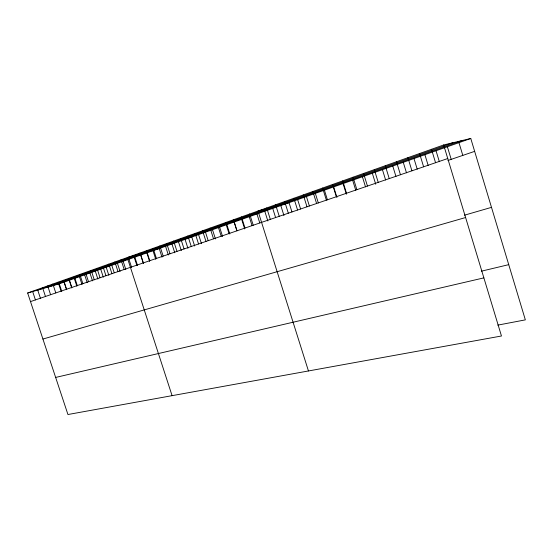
<?xml version="1.0" encoding="UTF-8"?>
<svg xmlns="http://www.w3.org/2000/svg" width="553" height="553" viewBox="0 0 553 553"><rect width="100%" height="100%" fill="white"/><g stroke="black" fill="none" stroke-linecap="round" stroke-linejoin="round"><path stroke-width="0.83" d="M443.644 144.962L501.467 336.003L67.943 414.522L27.65 293.007L443.644 144.962L470.776 138.478L525.35 319.869L497.783 325.123M38.33 289.903L452.914 142.743M49.079 286.786L462.135 140.545M27.65 293.007L59.282 283.82L470.776 138.478M30.498 301.606L447.75 158.531M447.951 160.467L474.654 151.356M464.506 215.179L491.499 207.361M42.913 339.044L465.605 217.529M481.456 271.164L508.739 264.652M55.646 377.436L483.868 277.876M52.86 284.035L55.791 292.931M47.682 285.88L50.593 294.714M42.567 287.698L45.47 296.47M37.528 289.489L40.41 298.205M32.558 291.258L35.427 299.913M79.853 274.433L82.874 283.648M79.452 276.7L81.996 284.456M74.302 276.403L77.302 285.555M74.309 278.512L76.839 286.219M68.828 278.353L71.814 287.436M69.236 280.309L71.752 287.961M64.224 282.078L66.733 289.682M63.429 280.274L66.401 289.295M59.282 283.82L61.77 291.376M58.106 282.168L61.058 291.127M106.204 267.251L108.823 275.276M102.865 266.242L105.962 275.733M100.708 269.187L103.314 277.164M96.982 268.329L100.065 277.751M95.289 271.101L97.874 279.023M91.19 270.396L94.252 279.742M89.939 272.995L92.51 280.855M85.48 272.429L88.521 281.712M84.657 274.855L87.222 282.666M128.946 259.219L131.649 267.541M172.087 395.658L127.259 257.56L159.223 248.525L162.008 257.152M123.139 261.265L125.808 269.463M121.024 259.779L124.176 269.484M117.416 263.29L120.063 271.426M114.879 261.963L118.01 271.599M111.775 265.281L114.139 272.553M108.823 264.12L111.941 273.68M153.16 248.338L156.416 258.431M152.994 250.723L155.759 259.288M146.538 250.696L149.773 260.705M146.856 252.894L149.607 261.396M140.801 255.03L143.531 263.47M140.013 253.018L143.227 262.952M134.835 257.138L137.552 265.523M133.584 255.306L136.778 265.164M185.068 239.394L187.923 248.283M180.72 238.53L184.066 248.947M178.467 241.723L181.301 250.55M173.67 241.039L176.988 251.373M171.955 244.025L174.776 252.783M166.723 243.514L170.02 253.765M165.547 246.292L168.347 254.981M159.886 245.947L163.17 256.115M212.497 229.702L215.442 238.937M210.099 228.078L213.534 238.841M205.488 232.184L208.163 240.583M202.578 230.753L205.986 241.433M198.575 234.624L201.465 243.652M195.174 233.387L198.562 243.977M191.773 237.03L194.642 245.988M187.889 235.979L191.255 246.479M234.202 222.043L236.954 230.705M233.442 219.769L236.947 230.815M226.854 224.636L229.834 234.016M225.527 222.583L229.011 233.532M219.624 227.193L222.583 236.497M217.751 225.354L221.207 236.214M264.776 211.239L267.859 221.006M308.456 370.959L257.995 211.032L289.046 202.668L291.956 211.972M256.951 214.004L259.751 222.887M249.673 213.99L253.226 225.23M249.244 216.728L252.03 225.534M241.488 216.907L245.014 228.05M241.661 219.403L244.682 228.935M284.671 201.534L288.327 213.195M280.82 205.571L283.959 215.566M275.615 204.755L279.244 216.306M272.733 208.433L275.574 217.46M266.726 207.921L270.327 219.368M315.341 193.384L318.321 202.93M312.86 191.504L316.599 203.504M306.424 196.529L309.383 205.999M303.286 194.912L306.998 206.794M297.659 199.626L300.597 209.013M293.892 198.257L297.576 210.022M342.694 180.886L346.517 193.239M343.067 183.589L346.358 194.221M333.659 186.914L336.929 197.449M332.553 184.495L336.348 196.73M324.424 190.177L327.417 199.813M322.613 188.034L326.381 200.145M363.57 173.455L367.455 186.064M362.395 176.76L365.512 186.873M353.028 177.209L356.879 189.686M352.641 180.209L355.738 190.225M396.48 161.746L400.455 174.748M392.761 166.038L395.948 176.442M385.289 165.727L389.236 178.591M382.448 169.681L385.614 179.981M374.319 169.633L378.231 182.366M372.328 173.255L375.715 184.246M419.568 153.527L423.612 166.806M413.983 158.545L417.211 169.156M407.907 157.674L411.916 170.815M403.268 162.326L406.483 172.833M447.384 146.745L451.2 159.361M436.034 150.755L439.345 161.683M431.478 149.289L435.55 162.713M424.898 154.688L428.153 165.402M458.962 142.653L462.806 155.4"/></g></svg>
